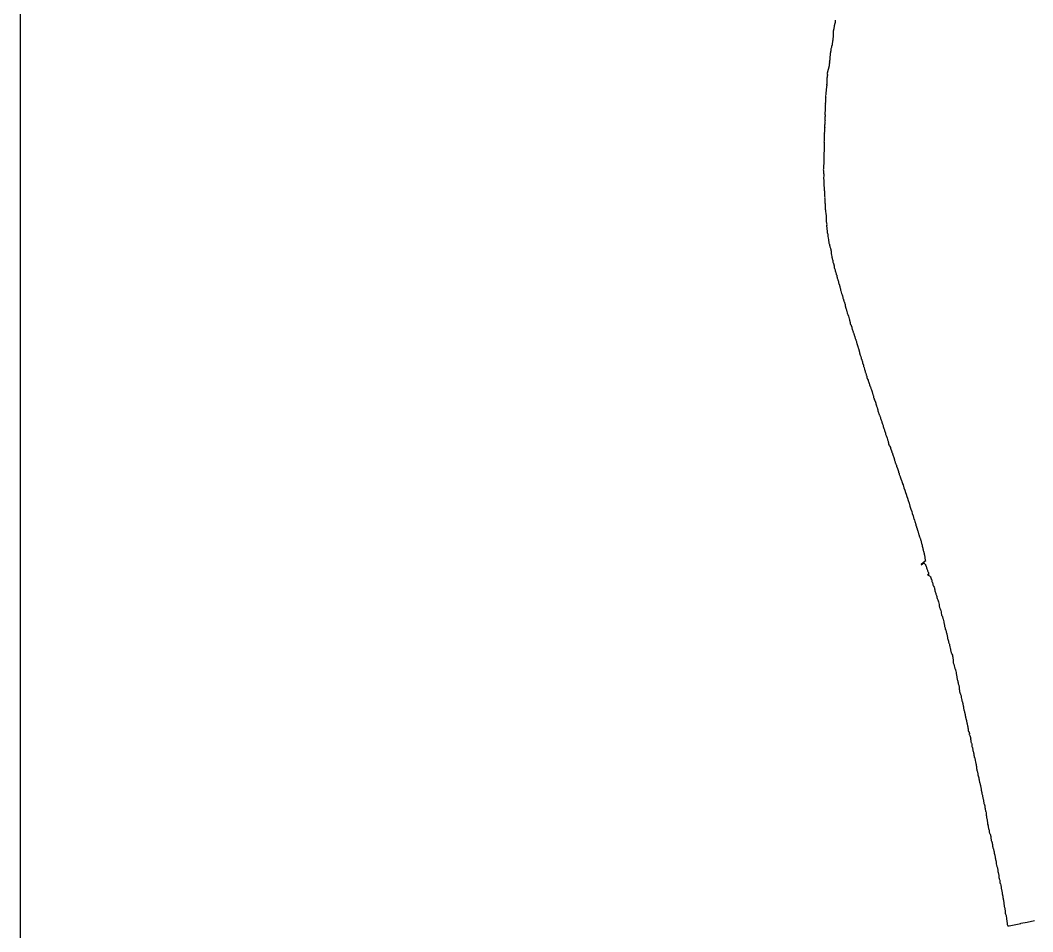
# Model space of a CAD drawing. Extents: x 293476 to 779698, y 145469 to 460400.
# Drawn here: x 293476 to 317892, y 217525 to 239506 of the extents above; entities that cross this region are included whole.
import ezdxf

# ---------------------------------------------------------------- set-up
doc = ezdxf.new("R2010")
doc.units = 0
doc.layers.add('Level 31', color=7, linetype='Continuous')
doc.layers.add('New Level (1)', color=7, linetype='Continuous')

msp = doc.modelspace()

# ---------------------------------------------------------------- linework, layer by layer
at = {"layer": 'Level 31'}
for points in [[(312993, 238495), (312994, 238499), (312997, 238517), (312998, 238528), (312999, 238536), (313001, 238543), (313003, 238555), (313004, 238560), (313003, 238564), (313003, 238568), (313004, 238574), (313006, 238581), (313006, 238590), (313006, 238600), (313006, 238609), (313007, 238619), (313008, 238629), (313010, 238642), (313011, 238654), (313012, 238671), (313013, 238682), (313014, 238691), (313015, 238702), (313016, 238712), (313016, 238716), (313019, 238734), (313024, 238756), (313027, 238774), (313029, 238781), (313028, 238794), (313030, 238810), (313034, 238822), (313039, 238839), (313043, 238855), (313044, 238862), (313045, 238866), (313048, 238872), (313048, 238878), (313050, 238886), (313051, 238893), (313054, 238898), (313056, 238907), (313059, 238917), (313059, 238920), (313059, 238924), (313059, 238934), (313059, 238939), (313060, 238942), (313061, 238947), (313062, 238953), (313064, 238965), (313068, 238976), (313069, 238985), (313071, 238998), (313072, 239009), (313074, 239021), (313075, 239029), (313076, 239043), (313076, 239051), (313078, 239058), (313080, 239064), (313082, 239080), (313085, 239099), (313087, 239120), (313087, 239128), (313087, 239138), (313086, 239147), (313087, 239158), (313087, 239166), (313086, 239171), (313086, 239175), (313087, 239181), (313087, 239186), (313085, 239190), (313086, 239194), (313086, 239198), (313088, 239207), (313088, 239214), (313088, 239221), (313088, 239229), (313089, 239233), (313089, 239239), (313089, 239246), (313088, 239251), (313089, 239254), (313090, 239261), (313091, 239270), (313093, 239274), (313095, 239283), (313096, 239291), (313099, 239297), (313102, 239305), (313104, 239313), (313105, 239325), (313106, 239334), (313107, 239344), (313108, 239351), (313109, 239357), (313111, 239368), (313113, 239377), (313113, 239381), (313113, 239387), (313116, 239393), (313118, 239400), (313121, 239408), (313121, 239412), (313121, 239417), (313123, 239421), (313126, 239426), (313127, 239433), (313129, 239440), (313130, 239447), (313132, 239454), (313132, 239458), (313132, 239465), (313133, 239472), (313135, 239480), (313135, 239486), (313134, 239493), (313133, 239499), (313133, 239506), (313132, 239512)], [(312993, 238495), (312992, 238492), (312990, 238481), (312989, 238472), (312988, 238468), (312987, 238461), (312986, 238452), (312986, 238444), (312986, 238437), (312985, 238424), (312983, 238418), (312981, 238409), (312980, 238403), (312979, 238395), (312977, 238389), (312976, 238382), (312974, 238374), (312972, 238366), (312970, 238357), (312968, 238348), (312964, 238336), (312962, 238331), (312959, 238324), (312957, 238320), (312956, 238313), (312956, 238308), (312954, 238304), (312953, 238301), (312950, 238294), (312950, 238287), (312948, 238281), (312945, 238274), (312944, 238271), (312945, 238265), (312944, 238260), (312942, 238251), (312939, 238243), (312938, 238237), (312938, 238232), (312938, 238228), (312939, 238223), (312939, 238218), (312938, 238212), (312936, 238205), (312937, 238201), (312938, 238197), (312940, 238194), (312943, 238189), (312943, 238186), (312942, 238181), (312939, 238171), (312937, 238164), (312935, 238155), (312934, 238146), (312933, 238134), (312932, 238125), (312930, 238115), (312929, 238105), (312928, 238095), (312927, 238085), (312927, 238076), (312926, 238066), (312925, 238054), (312925, 238045), (312926, 238039), (312928, 238033), (312928, 238029), (312928, 238020), (312927, 238011), (312926, 238000), (312925, 237990), (312925, 237980), (312925, 237971), (312923, 237967), (312921, 237964), (312920, 237959), (312921, 237956), (312923, 237952), (312924, 237946), (312924, 237939), (312923, 237927), (312922, 237916), (312921, 237903), (312918, 237885), (312915, 237868), (312913, 237856), (312911, 237840), (312910, 237823), (312908, 237804), (312906, 237786), (312905, 237773), (312904, 237754), (312903, 237739), (312902, 237732), (312899, 237717), (312898, 237708), (312897, 237694), (312898, 237684), (312897, 237674), (312897, 237662), (312898, 237645), (312896, 237637), (312894, 237631), (312894, 237621), (312894, 237612), (312894, 237596), (312894, 237584), (312893, 237569), (312892, 237551), (312890, 237535), (312889, 237498), (312890, 237491), (312890, 237479), (312888, 237470), (312888, 237462), (312889, 237453), (312888, 237425), (312887, 237385), (312885, 237357), (312883, 237322), (312881, 237283), (312881, 237261), (312881, 237241), (312881, 237230), (312885, 237222), (312887, 237215), (312887, 237201), (312883, 237187), (312881, 237178), (312881, 237167), (312880, 237157), (312876, 237142), (312876, 237135), (312876, 237126), (312879, 237117), (312880, 237109), (312881, 237105), (312882, 237091), (312882, 237084), (312881, 237075), (312881, 237067), (312882, 237059), (312881, 237051), (312880, 237043), (312879, 237035), (312876, 237029), (312874, 237023), (312874, 237019), (312876, 237011), (312877, 237000), (312875, 236992), (312871, 236984), (312869, 236978), (312870, 236970), (312870, 236963), (312870, 236955), (312868, 236947), (312867, 236940), (312869, 236936), (312873, 236933), (312874, 236928), (312875, 236921), (312873, 236912), (312872, 236901), (312870, 236889), (312870, 236879), (312869, 236866), (312867, 236848), (312866, 236830), (312866, 236813), (312865, 236802), (312867, 236791), (312866, 236781), (312865, 236774), (312864, 236768), (312864, 236756), (312864, 236741), (312865, 236728), (312863, 236705), (312861, 236683), (312859, 236672), (312861, 236660), (312860, 236641), (312860, 236630), (312862, 236617), (312860, 236604), (312859, 236593), (312858, 236587), (312857, 236578), (312857, 236574), (312858, 236563), (312858, 236549), (312859, 236534), (312860, 236520), (312859, 236504), (312858, 236491), (312858, 236480), (312859, 236457), (312858, 236446), (312858, 236437), (312859, 236426), (312859, 236409), (312859, 236400), (312860, 236391), (312859, 236380), (312859, 236373), (312860, 236365), (312859, 236353), (312858, 236342), (312858, 236329), (312857, 236314), (312857, 236305), (312856, 236296), (312855, 236285), (312856, 236275), (312856, 236260), (312855, 236248), (312856, 236233), (312853, 236210), (312852, 236198), (312854, 236186), (312853, 236172), (312852, 236153), (312852, 236136), (312853, 236128), (312853, 236113), (312852, 236094), (312853, 236073), (312850, 236055), (312846, 235999), (312845, 235977), (312843, 235955), (312844, 235923), (312841, 235898), (312843, 235879), (312846, 235857), (312848, 235834), (312849, 235817), (312850, 235795), (312851, 235769), (312852, 235743), (312849, 235717), (312849, 235685), (312852, 235667), (312852, 235651), (312851, 235636), (312851, 235611), (312852, 235593), (312855, 235567), (312855, 235545), (312856, 235513), (312858, 235472), (312862, 235458), (312864, 235441), (312863, 235422), (312864, 235402), (312867, 235393), (312869, 235371), (312873, 235332), (312871, 235311), (312871, 235296), (312873, 235277), (312874, 235267), (312873, 235256), (312874, 235243), (312873, 235223), (312874, 235206), (312874, 235189), (312876, 235176), (312879, 235155), (312879, 235142), (312879, 235132), (312878, 235118), (312879, 235107), (312880, 235095), (312883, 235084), (312883, 235075), (312884, 235063), (312884, 235049), (312885, 235036), (312886, 235018), (312888, 235002), (312885, 234975), (312887, 234950), (312890, 234926), (312895, 234887), (312899, 234850), (312904, 234829), (312906, 234812), (312908, 234799), (312909, 234756), (312912, 234726), (312911, 234697), (312912, 234662), (312914, 234644), (312915, 234629), (312918, 234612), (312923, 234596), (312922, 234574), (312923, 234551), (312921, 234540), (312921, 234529), (312923, 234516), (312926, 234499), (312929, 234479), (312930, 234461), (312932, 234442), (312934, 234416), (312937, 234387), (312943, 234363), (312947, 234345), (312950, 234322), (312954, 234288), (312956, 234257), (312964, 234211), (312970, 234187), (312971, 234173), (312973, 234156), (312977, 234131), (312982, 234118), (312987, 234110), (312989, 234103), (312991, 234092), (312993, 234083), (312994, 234076), (312996, 234067), (312996, 234060), (312998, 234047), (313001, 234038), (313007, 234028), (313013, 234008), (313017, 233995), (313019, 233985), (313020, 233974), (313022, 233964), (313024, 233956), (313027, 233947), (313030, 233933), (313031, 233922), (313033, 233911), (313032, 233901), (313033, 233894), (313034, 233875), (313035, 233857), (313039, 233839), (313046, 233812), (313046, 233794), (313051, 233772), (313056, 233755), (313061, 233737), (313067, 233709), (313070, 233690), (313074, 233675), (313081, 233657), (313084, 233646), (313087, 233640), (313088, 233635), (313092, 233626), (313094, 233621), (313095, 233610), (313098, 233603), (313099, 233593), (313100, 233578), (313101, 233566), (313102, 233552), (313103, 233541), (313104, 233535), (313108, 233526), (313112, 233518), (313119, 233502), (313124, 233490), (313127, 233478), (313130, 233468), (313131, 233463), (313131, 233455), (313132, 233451), (313138, 233437), (313141, 233421), (313144, 233412), (313149, 233399), (313152, 233389), (313153, 233381), (313154, 233377), (313160, 233368), (313163, 233361), (313165, 233356), (313166, 233344), (313168, 233328), (313169, 233319), (313173, 233308), (313179, 233290), (313184, 233274), (313190, 233256), (313193, 233242), (313197, 233228), (313199, 233223), (313205, 233209), (313209, 233193), (313208, 233179), (313210, 233170), (313214, 233159), (313217, 233149), (313220, 233141), (313225, 233135), (313230, 233123), (313231, 233113), (313232, 233102), (313236, 233092), (313239, 233078), (313242, 233067), (313248, 233053), (313250, 233042), (313255, 233031), (313256, 233020), (313256, 233000), (313260, 232979), (313269, 232952), (313280, 232918), (313288, 232902), (313296, 232884), (313301, 232860), (313311, 232822), (313315, 232806), (313319, 232792), (313326, 232774), (313331, 232757), (313334, 232746), (313339, 232728), (313344, 232715), (313350, 232704), (313353, 232692), (313360, 232672), (313365, 232651), (313365, 232634), (313370, 232615), (313373, 232602), (313376, 232587), (313386, 232560), (313392, 232540), (313397, 232524), (313403, 232504), (313409, 232491), (313420, 232446), (313431, 232411), (313447, 232368), (313457, 232338), (313466, 232304), (313470, 232290), (313472, 232276), (313474, 232267), (313478, 232258), (313481, 232248), (313484, 232233), (313485, 232223), (313489, 232209), (313491, 232195), (313492, 232185), (313494, 232176), (313499, 232168), (313503, 232162), (313508, 232158), (313511, 232149), (313513, 232139), (313518, 232126), (313523, 232119), (313528, 232110), (313529, 232105), (313528, 232098), (313529, 232088), (313530, 232077), (313535, 232061), (313539, 232048), (313545, 232038), (313548, 232031), (313552, 232019), (313554, 232010), (313560, 232000), (313563, 231989), (313565, 231977), (313568, 231966), (313574, 231953), (313577, 231947), (313580, 231937), (313582, 231928), (313586, 231915), (313591, 231897), (313600, 231869), (313612, 231830), (313619, 231813), (313623, 231804), (313628, 231789), (313638, 231760), (313643, 231737), (313646, 231720), (313647, 231708), (313648, 231702), (313655, 231692), (313660, 231682), (313663, 231673), (313664, 231666), (313669, 231656), (313673, 231644), (313677, 231629), (313680, 231614), (313682, 231604), (313687, 231590), (313696, 231568), (313701, 231551), (313704, 231540), (313705, 231530), (313706, 231523), (313709, 231515), (313712, 231507), (313714, 231497), (313715, 231487), (313716, 231479), (313718, 231472), (313722, 231465), (313724, 231458), (313725, 231445), (313726, 231439), (313730, 231429), (313735, 231417), (313742, 231401), (313748, 231387), (313753, 231374), (313757, 231362), (313755, 231357), (313755, 231351), (313757, 231343), (313759, 231334), (313762, 231328), (313768, 231321), (313771, 231312), (313777, 231289), (313783, 231272), (313790, 231244), (313796, 231223), (313798, 231215), (313799, 231209), (313804, 231202), (313809, 231194), (313811, 231185), (313810, 231175), (313810, 231169), (313813, 231159), (313817, 231148), (313826, 231128), (313837, 231085), (313843, 231071), (313846, 231061), (313847, 231055), (313849, 231050), (313850, 231043), (313852, 231034), (313851, 231028), (313853, 231020), (313856, 231015), (313860, 231011), (313864, 230999), (313867, 230985), (313873, 230969), (313876, 230960), (313878, 230949), (313880, 230943), (313889, 230912), (313893, 230890), (313902, 230867), (313910, 230851), (313920, 230827), (313925, 230811), (313931, 230791), (313940, 230769), (313948, 230750), (313954, 230730), (313957, 230715), (313964, 230693), (313969, 230681), (313977, 230660), (313984, 230644), (313989, 230625), (313994, 230613), (314002, 230593), (314009, 230572), (314012, 230560), (314016, 230550), (314021, 230538), (314027, 230524), (314031, 230506), (314035, 230491), (314038, 230476), (314043, 230464), (314048, 230452), (314052, 230428), (314055, 230407), (314056, 230400), (314064, 230376), (314071, 230360), (314080, 230340), (314098, 230293), (314104, 230274), (314110, 230254), (314116, 230235), (314117, 230227), (314119, 230219), (314122, 230212), (314126, 230203), (314139, 230165), (314150, 230130), (314153, 230121), (314153, 230114), (314153, 230106), (314159, 230083), (314166, 230060), (314170, 230046), (314173, 230035), (314176, 230025), (314182, 230013), (314185, 230003), (314189, 229994), (314194, 229983), (314201, 229970), (314207, 229959), (314213, 229941), (314218, 229923), (314224, 229904), (314230, 229885), (314238, 229865), (314243, 229846), (314249, 229830), (314254, 229810), (314261, 229793), (314263, 229780), (314265, 229773), (314271, 229762), (314277, 229747), (314281, 229730), (314288, 229708), (314296, 229684), (314303, 229660), (314308, 229644), (314316, 229627), (314319, 229609), (314323, 229591), (314330, 229569), (314337, 229551), (314339, 229537), (314342, 229524), (314351, 229505), (314353, 229490), (314361, 229470), (314371, 229449), (314381, 229425), (314386, 229396), (314392, 229388), (314400, 229371), (314403, 229357), (314407, 229337), (314410, 229319), (314417, 229293), (314425, 229269), (314437, 229246), (314449, 229226), (314460, 229204), (314465, 229183), (314470, 229161), (314485, 229126), (314493, 229101), (314497, 229084), (314506, 229067), (314511, 229053), (314513, 229041), (314515, 229031), (314519, 229017), (314523, 229006), (314529, 228999), (314534, 228989), (314535, 228975), (314538, 228966), (314542, 228959), (314545, 228950), (314546, 228943), (314547, 228937), (314550, 228931), (314553, 228925), (314555, 228917), (314556, 228910), (314557, 228900), (314560, 228888), (314565, 228871), (314570, 228859), (314572, 228847), (314574, 228837), (314579, 228821), (314589, 228799), (314595, 228785), (314599, 228778), (314603, 228773), (314607, 228768), (314609, 228762), (314610, 228753), (314610, 228743), (314611, 228736), (314613, 228729), (314616, 228722), (314619, 228717), (314624, 228712), (314628, 228706), (314631, 228701), (314632, 228696), (314631, 228692), (314633, 228687), (314636, 228679), (314637, 228676), (314639, 228672), (314642, 228667), (314644, 228660), (314647, 228648), (314649, 228641), (314653, 228630), (314656, 228624), (314658, 228614), (314658, 228606), (314658, 228599), (314660, 228595), (314664, 228591), (314668, 228585), (314670, 228578), (314671, 228573), (314671, 228563), (314673, 228549), (314675, 228537), (314683, 228520), (314691, 228504), (314695, 228497), (314697, 228488), (314699, 228479), (314700, 228471), (314706, 228462), (314710, 228454), (314712, 228446), (314713, 228439), (314716, 228433), (314721, 228423), (314723, 228410), (314729, 228399), (314732, 228395), (314735, 228387), (314737, 228382), (314737, 228374), (314737, 228370), (314741, 228364), (314746, 228352), (314750, 228339), (314754, 228324), (314767, 228299), (314785, 228233), (314810, 228170), (314825, 228121), (314838, 228079), (314856, 228022), (314869, 227977), (314886, 227925), (314908, 227863), (314930, 227790), (314952, 227717), (314973, 227656), (314987, 227613), (315000, 227572), (315004, 227560), (315008, 227547), (315014, 227527), (315019, 227509), (315024, 227494), (315040, 227449), (315040, 227449), (315048, 227420), (315057, 227398), (315061, 227381), (315067, 227369), (315068, 227360), (315071, 227352), (315073, 227347), (315074, 227341), (315075, 227337), (315074, 227332), (315075, 227327), (315076, 227322), (315080, 227316), (315082, 227310), (315082, 227305), (315083, 227302), (315084, 227300), (315086, 227297), (315088, 227294), (315089, 227290), (315089, 227286), (315090, 227280), (315091, 227274), (315094, 227268), (315098, 227257), (315101, 227250), (315104, 227243), (315107, 227236), (315108, 227227), (315110, 227216), (315112, 227207), (315113, 227202), (315117, 227194), (315120, 227183), (315125, 227169), (315132, 227154), (315137, 227137), (315140, 227120), (315146, 227103), (315152, 227082), (315155, 227068), (315156, 227062), (315159, 227053), (315162, 227045), (315166, 227035), (315172, 227023), (315176, 227013), (315181, 227004), (315182, 227001), (315182, 226995), (315183, 226990), (315186, 226985), (315188, 226980), (315192, 226968), (315195, 226958), (315197, 226940), (315201, 226922), (315206, 226902), (315211, 226886), (315216, 226869), (315221, 226848), (315226, 226825), (315228, 226817), (315230, 226810), (315231, 226804), (315233, 226802), (315235, 226797), (315237, 226790), (315238, 226784), (315238, 226779), (315240, 226769), (315242, 226759), (315244, 226752), (315246, 226744), (315247, 226738), (315248, 226730), (315247, 226724), (315248, 226720), (315251, 226715), (315254, 226706), (315257, 226697), (315259, 226692), (315262, 226685), (315263, 226680), (315265, 226670), (315268, 226660), (315270, 226651), (315273, 226644), (315275, 226637), (315275, 226629), (315276, 226624), (315280, 226617), (315282, 226610), (315283, 226600), (315282, 226590), (315287, 226577), (315290, 226563), (315290, 226554), (315289, 226549), (315291, 226536), (315293, 226528), (315294, 226513), (315296, 226506), (315299, 226495), (315300, 226488), (315301, 226477), (315303, 226468), (315302, 226462), (315300, 226458), (315292, 226453), (315260, 226426), (315197, 226381), (315201, 226377), (315232, 226399), (315263, 226421), (315269, 226420), (315274, 226417), (315281, 226407), (315288, 226396), (315300, 226378), (315313, 226355), (315320, 226337), (315327, 226316), (315331, 226300), (315339, 226279), (315344, 226264), (315350, 226241), (315355, 226231), (315359, 226216), (315368, 226200), (315375, 226187), (315376, 226177), (315379, 226167), (315379, 226142), (315378, 226130), (315360, 226140), (315357, 226130), (315403, 226107), (315407, 226105), (315416, 226093), (315423, 226088), (315423, 226083), (315427, 226076), (315430, 226067), (315430, 226054), (315433, 226052), (315439, 226043), (315445, 226028), (315448, 226022), (315456, 226013), (315459, 226003), (315459, 225993), (315461, 225980), (315462, 225972), (315467, 225962), (315475, 225942), (315479, 225921), (315480, 225901), (315481, 225889), (315487, 225880), (315498, 225859), (315511, 225834), (315519, 225818), (315520, 225797), (315527, 225773), (315531, 225748), (315542, 225724), (315545, 225704), (315553, 225681), (315556, 225669), (315562, 225652), (315571, 225634), (315576, 225609), (315581, 225588), (315589, 225559), (315604, 225529), (315615, 225479), (315624, 225446), (315632, 225419), (315634, 225388), (315645, 225347), (315656, 225312), (315665, 225292), (315673, 225272), (315681, 225242), (315684, 225208), (315688, 225177), (315694, 225157), (315707, 225141), (315712, 225118), (315720, 225082), (315728, 225059), (315737, 225030), (315744, 225001), (315745, 224993), (315746, 224980), (315750, 224972), (315754, 224961), (315759, 224945), (315761, 224929), (315761, 224916), (315761, 224902), (315764, 224890), (315766, 224885), (315772, 224867), (315776, 224853), (315776, 224840), (315782, 224823), (315790, 224811), (315793, 224806), (315799, 224793), (315800, 224771), (315806, 224748), (315812, 224734), (315816, 224713), (315822, 224694), (315825, 224679), (315826, 224668), (315829, 224652), (315832, 224638), (315834, 224618), (315839, 224599), (315847, 224583), (315854, 224553), (315857, 224531), (315856, 224519), (315858, 224509), (315869, 224496), (315872, 224483), (315876, 224474), (315882, 224458), (315883, 224435), (315889, 224398), (315897, 224364), (315905, 224344), (315908, 224332), (315911, 224315), (315915, 224299), (315920, 224281), (315923, 224266), (315928, 224249), (315933, 224239), (315944, 224219), (315953, 224195), (315956, 224183), (315960, 224167), (315963, 224150), (315963, 224141), (315966, 224123), (315967, 224112), (315971, 224095), (315973, 224085), (315973, 224062), (315976, 224040), (315974, 224023), (315976, 224012), (315982, 223997), (315987, 223976), (315989, 223966), (315993, 223955), (315998, 223936), (316005, 223907), (316010, 223887), (316015, 223874), (316024, 223855), (316028, 223848), (316031, 223836), (316036, 223816), (316037, 223808), (316041, 223780), (316045, 223765), (316048, 223744), (316049, 223727), (316053, 223713), (316055, 223703), (316059, 223691), (316060, 223681), (316063, 223659), (316064, 223645), (316065, 223634), (316068, 223625), (316070, 223604), (316073, 223594), (316077, 223583), (316081, 223574), (316085, 223559), (316089, 223546), (316092, 223533), (316097, 223503), (316102, 223484), (316106, 223469), (316107, 223462), (316112, 223454), (316115, 223440), (316117, 223424), (316119, 223406), (316120, 223392), (316121, 223373), (316123, 223351), (316126, 223337), (316128, 223324), (316129, 223313), (316132, 223300), (316136, 223289), (316144, 223273), (316149, 223265), (316151, 223260), (316153, 223250), (316158, 223231), (316163, 223213), (316165, 223203), (316164, 223195), (316165, 223183), (316167, 223171), (316171, 223145), (316179, 223124), (316180, 223110), (316184, 223092), (316191, 223078), (316196, 223068), (316199, 223050), (316205, 223028), (316209, 223006), (316214, 222986), (316217, 222966), (316220, 222953), (316221, 222937), (316221, 222926), (316224, 222910), (316227, 222896), (316230, 222883), (316231, 222875), (316232, 222869), (316235, 222863), (316239, 222858), (316240, 222853), (316244, 222840), (316245, 222833), (316244, 222827), (316244, 222821), (316246, 222815), (316248, 222811), (316251, 222807), (316253, 222796), (316256, 222784), (316259, 222769), (316260, 222759), (316261, 222749), (316265, 222733), (316266, 222724), (316266, 222717), (316269, 222701), (316272, 222692), (316275, 222684), (316276, 222682), (316279, 222666), (316287, 222642), (316291, 222622), (316295, 222604), (316296, 222593), (316301, 222576), (316303, 222561), (316305, 222554), (316307, 222545), (316313, 222523), (316318, 222504), (316322, 222484), (316323, 222476), (316325, 222465), (316328, 222452), (316331, 222438), (316330, 222430), (316330, 222423), (316331, 222415), (316332, 222407), (316335, 222397), (316336, 222392), (316335, 222382), (316336, 222373), (316338, 222366), (316339, 222360), (316342, 222354), (316348, 222350), (316351, 222349), (316356, 222341), (316359, 222331), (316362, 222320), (316364, 222313), (316365, 222305), (316364, 222294), (316362, 222287), (316362, 222282), (316362, 222278), (316365, 222275), (316372, 222261), (316376, 222250), (316380, 222238), (316384, 222227), (316388, 222216), (316392, 222206), (316393, 222192), (316395, 222179), (316394, 222171), (316394, 222163), (316395, 222157), (316397, 222148), (316400, 222138), (316401, 222127), (316399, 222115), (316399, 222109), (316401, 222101), (316406, 222090), (316409, 222079), (316414, 222069), (316419, 222054), (316422, 222039), (316423, 222031), (316422, 222022), (316424, 222010), (316424, 222001), (316425, 221991), (316432, 221975), (316436, 221968), (316440, 221960), (316443, 221946), (316442, 221931), (316444, 221917), (316445, 221906), (316446, 221896), (316448, 221885), (316454, 221878), (316457, 221868), (316463, 221854), (316464, 221843), (316465, 221832), (316467, 221825), (316471, 221814), (316472, 221796), (316474, 221778), (316476, 221764), (316477, 221754), (316479, 221742), (316482, 221737), (316489, 221728), (316491, 221717), (316495, 221696), (316500, 221682), (316502, 221669), (316505, 221653), (316511, 221626), (316515, 221613), (316518, 221602), (316518, 221594), (316519, 221583), (316522, 221575), (316526, 221567), (316528, 221559), (316527, 221547), (316530, 221534), (316533, 221511), (316535, 221491), (316534, 221481), (316535, 221469), (316539, 221447), (316540, 221442), (316541, 221434), (316545, 221421), (316552, 221400), (316558, 221384), (316563, 221365), (316565, 221353), (316567, 221337), (316569, 221322), (316570, 221311), (316571, 221302), (316572, 221293), (316576, 221280), (316582, 221265), (316585, 221255), (316589, 221242), (316593, 221224), (316595, 221204), (316596, 221193), (316596, 221185), (316598, 221178), (316602, 221165), (316607, 221151), (316611, 221132), (316617, 221108), (316621, 221090), (316626, 221072), (316630, 221054), (316632, 221035), (316637, 221017), (316638, 221002), (316639, 220995), (316645, 220976), (316649, 220957), (316650, 220945), (316651, 220933), (316654, 220920), (316658, 220902), (316661, 220887), (316663, 220873), (316667, 220850), (316672, 220831), (316676, 220820), (316679, 220804), (316683, 220786), (316687, 220771), (316688, 220760), (316690, 220747), (316694, 220732), (316696, 220721), (316700, 220704), (316703, 220687), (316704, 220674), (316707, 220663), (316709, 220653), (316710, 220646), (316713, 220631), (316715, 220619), (316719, 220605), (316726, 220591), (316730, 220581), (316733, 220567), (316735, 220556), (316736, 220549), (316736, 220543), (316740, 220517), (316741, 220504), (316743, 220482), (316745, 220471), (316750, 220459), (316753, 220450), (316756, 220433), (316760, 220422), (316765, 220396), (316767, 220386), (316770, 220366), (316771, 220350), (316771, 220333), (316773, 220316), (316775, 220301), (316776, 220289), (316780, 220270), (316784, 220257), (316787, 220250), (316791, 220229), (316793, 220211), (316795, 220191), (316798, 220172), (316798, 220155), (316799, 220148), (316801, 220141), (316804, 220130), (316805, 220121), (316805, 220112), (316804, 220104), (316807, 220100), (316810, 220094), (316813, 220086), (316816, 220076), (316818, 220068), (316818, 220055), (316820, 220044), (316822, 220033), (316825, 220022), (316828, 220010), (316832, 219996), (316834, 219987), (316837, 219975), (316839, 219955), (316840, 219949), (316841, 219937), (316843, 219927), (316848, 219914), (316852, 219902), (316857, 219891), (316862, 219880), (316866, 219867), (316869, 219859), (316872, 219851), (316876, 219841), (316878, 219828), (316880, 219811), (316879, 219803), (316878, 219797), (316878, 219790), (316880, 219781), (316884, 219773), (316886, 219761), (316889, 219746), (316892, 219724), (316899, 219709), (316903, 219698), (316907, 219687), (316912, 219679), (316914, 219669), (316914, 219649), (316917, 219630), (316918, 219615), (316921, 219600), (316921, 219586), (316925, 219567), (316930, 219552), (316938, 219538), (316943, 219520), (316947, 219500), (316954, 219483), (316957, 219471), (316962, 219457), (316962, 219441), (316961, 219428), (316963, 219413), (316967, 219401), (316971, 219389), (316975, 219377), (316979, 219367), (316981, 219354), (316983, 219339), (316986, 219320), (316986, 219310), (316988, 219297), (316990, 219291), (316992, 219282), (316992, 219275), (316992, 219270), (316996, 219259), (316998, 219248), (317001, 219231), (317007, 219217), (317008, 219206), (317008, 219195), (317006, 219185), (317006, 219180), (317009, 219160), (317016, 219134), (317023, 219115), (317028, 219100), (317032, 219084), (317038, 219064), (317045, 219040), (317050, 219023), (317052, 219004), (317053, 218996), (317053, 218983), (317052, 218968), (317054, 218958), (317057, 218943), (317062, 218927), (317065, 218912), (317070, 218897), (317073, 218889), (317075, 218876), (317076, 218861), (317075, 218837), (317076, 218825), (317078, 218813), (317080, 218807), (317085, 218800), (317091, 218784), (317096, 218765), (317098, 218749), (317098, 218734), (317097, 218725), (317097, 218716), (317097, 218710), (317101, 218700), (317107, 218695), (317114, 218678), (317122, 218649), (317125, 218635), (317127, 218620), (317128, 218610), (317128, 218602), (317128, 218597), (317129, 218588), (317130, 218580), (317132, 218569), (317137, 218552), (317141, 218535), (317143, 218522), (317146, 218514), (317149, 218496), (317153, 218479), (317155, 218459), (317156, 218444), (317157, 218437), (317158, 218431), (317161, 218422), (317164, 218413), (317164, 218405), (317166, 218399), (317170, 218390), (317171, 218374), (317173, 218365), (317174, 218352), (317176, 218324), (317178, 218309), (317184, 218285), (317187, 218276), (317190, 218261), (317191, 218250), (317192, 218233), (317194, 218213), (317197, 218197), (317204, 218157), (317206, 218136), (317208, 218119), (317210, 218110), (317215, 218096), (317220, 218078), (317222, 218062), (317225, 218046), (317227, 218028), (317228, 218008), (317227, 217993), (317230, 217975), (317233, 217951), (317241, 217929), (317247, 217916), (317249, 217896), (317255, 217862), (317257, 217846), (317260, 217824), (317265, 217805), (317267, 217781), (317270, 217764), (317271, 217748), (317272, 217734), (317275, 217716), (317277, 217704), (317278, 217700), (317281, 217687), (317287, 217665)], [(317287, 217665), (317317, 217671), (317319, 217671), (317602, 217727), (317604, 217728), (317604, 217728), (317606, 217728), (317754, 217758), (317760, 217759), (317935, 217796)]]:
    msp.add_lwpolyline(points, dxfattribs=at)
at = {"layer": 'New Level (1)'}
msp.add_lwpolyline([(293476, 145469), (779698, 145469), (779698, 460400), (293476, 460400)], close=True, dxfattribs=at)

doc.saveas('drawing.dxf')
